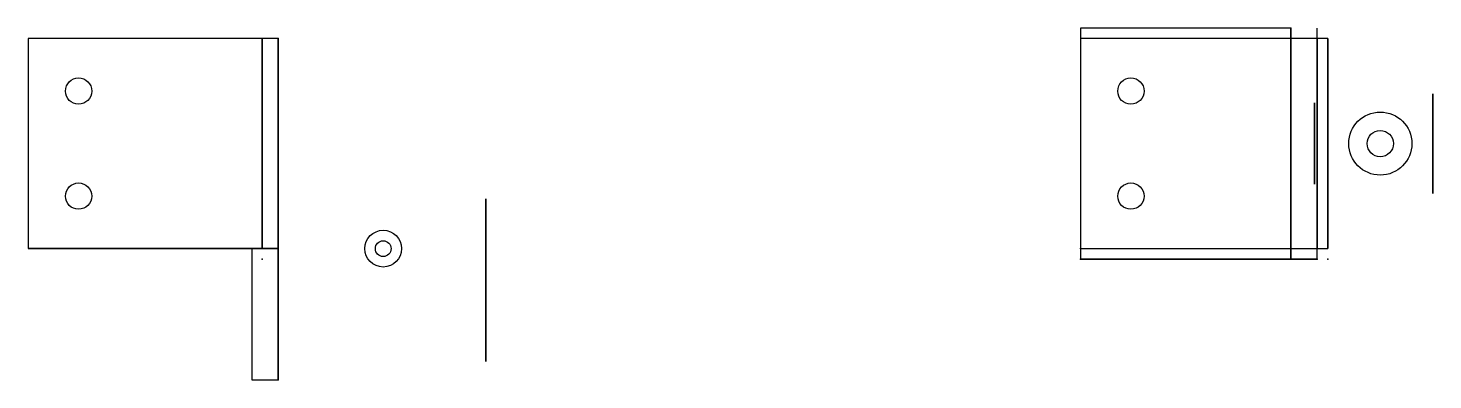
# Model space of a CAD drawing. Header units: millimetres. Extents: x -200 to 67, y -23 to 44.
import ezdxf

# ---------------------------------------------------------------- set-up
doc = ezdxf.new("R2010")
doc.units = ezdxf.units.MM
doc.header["$MEASUREMENT"] = 0
for name, color, linetype in [('SV08max 1515 holder rev4 v2_Sketch1', 7, 'Continuous'), ('SV08max 1515 holder rev4 v2_Sketch10', 7, 'Continuous'), ('SV08max 1515 holder rev4 v2_Sketch11', 7, 'Continuous'), ('SV08max 1515 holder rev4 v2_Sketch12', 7, 'Continuous'), ('SV08max 1515 holder rev4 v2_Sketch13', 7, 'Continuous'), ('SV08max 1515 holder rev4 v2_Sketch14', 7, 'Continuous'), ('SV08max 1515 holder rev4 v2_Sketch2', 7, 'Continuous'), ('SV08max 1515 holder rev4 v2_Sketch3', 7, 'Continuous'), ('SV08max 1515 holder rev4 v2_Sketch4', 7, 'Continuous'), ('SV08max 1515 holder rev4 v2_Sketch5', 7, 'Continuous'), ('SV08max 1515 holder rev4 v2_Sketch6', 7, 'Continuous'), ('SV08max 1515 holder rev4 v2_Sketch7', 7, 'Continuous'), ('SV08max 1515 holder rev4 v2_Sketch8', 7, 'Continuous'), ('SV08max 1515 holder rev4 v2_Sketch9', 7, 'Continuous')]:
    doc.layers.add(name, color=color, linetype=linetype)

msp = doc.modelspace()

# ---------------------------------------------------------------- linework, layer by layer
at = {"layer": 'SV08max 1515 holder rev4 v2_Sketch1'}
for p, q in [((40, 44), (0, 44)), ((0, 44), (0, 0)), ((40, 0), (40, 44)), ((0, 0), (40, 0))]:
    msp.add_line(p, q, dxfattribs=at)
for centre in [(9.6, 32), (9.6, 12)]:
    msp.add_circle(centre, 2.5, dxfattribs=at)
msp.add_point((0, 0), dxfattribs=at)
at = {"layer": 'SV08max 1515 holder rev4 v2_Sketch10'}
for p, q in [((-113, -12.5, -24.5), (-113, 6.5, -24.5)), ((-113, 4.75, -7.25), (-113, 4.75, -22.75)), ((-113, -10.75, -7.25), (-113, 4.75, -7.25)), ((-113, 4.75, -22.75), (-113, -10.75, -22.75)), ((-113, -0.5, -5.5), (-113, -0.5, -24.5)), ((-113, -0.5, -24.5), (-113, -19.5, -24.5)), ((-113, -19.5, -5.5), (-113, -0.5, -5.5)), ((-113, -17.75, -22.75), (-113, -2.25, -22.75)), ((-113, -2.25, -7.25), (-113, -17.75, -7.25)), ((-113, -2.25, -22.75), (-113, -2.25, -7.25)), ((-113, -17.75, -7.25), (-113, -17.75, -22.75)), ((-113, -19.5, -24.5), (-113, -19.5, -5.5))]:
    msp.add_line(p, q, dxfattribs=at)
for p in [(-152.5, 42, -35), (-113, 0), (-152.5, -23, 5)]:
    msp.add_point(p, dxfattribs=at)
at = {"layer": 'SV08max 1515 holder rev4 v2_Sketch11'}
for p, q in [((-200, 2, -40), (-152.5, 2, -40)), ((-160, 2, -35), (-200, 2, -35)), ((-200, 2, -35), (-200, 2, -40)), ((-157.5, 2, -40), (-200, 2, -40)), ((-200, 2, -40), (-200, 2, -35)), ((-200, 2, -35), (-157.5, 2, -35)), ((-157.5, 2, 5), (-160, 2, 5)), ((-160, 2, 5), (-160, 2, -35)), ((-160, 2, -35), (-160, 2, 5)), ((-160, 2, 5), (-157.5, 2, 5)), ((-157.5, 2, -35), (-160, 2, -35)), ((-152.5, 2, -35), (-157.5, 2, -35)), ((-157.5, 2, -35), (-157.5, 2, 5)), ((-157.5, 2, 5), (-157.5, 2, -35)), ((-157.5, 2, -35), (-157.5, 2, -40)), ((-152.5, 2, -40), (-152.5, 2, -35))]:
    msp.add_line(p, q, dxfattribs=at)
msp.add_point((0, 2), dxfattribs=at)
at = {"layer": 'SV08max 1515 holder rev4 v2_Sketch12'}
for p, q in [((-113, -7.5, -24.5), (-113, 11.5, -24.5)), ((-113, 11.5, -24.5), (-113, 11.5, -5.5)), ((-113, 11.5, -5.5), (-113, -7.5, -5.5)), ((-113, -0.25, -7.25), (-113, -0.25, -22.75)), ((-113, -15.75, -7.25), (-113, -0.25, -7.25)), ((-113, -0.25, -22.75), (-113, -15.75, -22.75)), ((-113, -7.5, -5.5), (-113, -7.5, -24.5)), ((-113, -15.75, -22.75), (-113, -15.75, -7.25))]:
    msp.add_line(p, q, dxfattribs=at)
msp.add_point((-113, 0), dxfattribs=at)
at = {"layer": 'SV08max 1515 holder rev4 v2_Sketch13'}
for p, q in [((-200, 42, 5), (-200, 2, 5)), ((-152.5, 42, 5), (-200, 42, 5)), ((-152.5, -23, 5), (-152.5, 42, 5)), ((-113, -7.5, -5.5), (-113, 11.5, -5.5)), ((-200, 2, 5), (-157.5, 2, 5)), ((-157.5, 2, 5), (-157.5, -23, 5)), ((-157.5, -23, 5), (-152.5, -23, 5))]:
    msp.add_line(p, q, dxfattribs=at)
for centre, radius in [((-190.4, 32, 5), 2.5), ((-190.4, 12, 5), 2.5), ((-132.5, 2, -45), 3.5), ((-132.5, 2, 5), 3.5), ((-132.5, 2, 5), 1.5)]:
    msp.add_circle(centre, radius, dxfattribs=at)
msp.add_point((0, 0, 5), dxfattribs=at)
at = {"layer": 'SV08max 1515 holder rev4 v2_Sketch14'}
for p, q in [((-113, 11.5, -24.5), (-113, 11.5, -5.5)), ((-113, -7.5, -24.5), (-113, 11.5, -24.5)), ((-113, 11.5, -5.5), (-113, -7.5, -5.5)), ((-113, 9.75, -22.75), (-113, -5.75, -22.75)), ((-113, -5.75, -7.25), (-113, 9.75, -7.25)), ((-113, 9.75, -7.25), (-113, 9.75, -22.75)), ((-113, -5.75, -22.75), (-113, -5.75, -7.25)), ((-113, -7.5, -5.5), (-113, -7.5, -24.5))]:
    msp.add_line(p, q, dxfattribs=at)
msp.add_point((-113, 0), dxfattribs=at)
at = {"layer": 'SV08max 1515 holder rev4 v2_Sketch2'}
for p, q in [((40, 0, -35), (40, 44, -35)), ((40, 44), (40, 0)), ((40, 44, -35), (40, 44)), ((40, 0), (40, 0, -35))]:
    msp.add_line(p, q, dxfattribs=at)
for p in [(40, 44), (0, 0)]:
    msp.add_point(p, dxfattribs=at)
at = {"layer": 'SV08max 1515 holder rev4 v2_Sketch3'}
for p, q in [((45, 44, -35), (45, 44, 5)), ((45, 0, -35), (45, 44, -35)), ((0, 0), (40, 0)), ((0, 0, 5), (0, 0)), ((45, 0, 5), (0, 0, 5)), ((40, 0, -35), (45, 0, -35)), ((40, 0), (40, 0, -35)), ((45, 0, -35), (45, 0, 5))]:
    msp.add_line(p, q, dxfattribs=at)
msp.add_point((0, 0), dxfattribs=at)
at = {"layer": 'SV08max 1515 holder rev4 v2_Sketch4'}
for p, q in [((45, 42, 5), (45, 2, 5)), ((45, 42, -35), (45, 42, 5)), ((45, 2, -35), (45, 42, -35)), ((45, 22, -35), (45, 22, -3.4)), ((45, 22, -3.4), (45, 9, -3.4)), ((45, 9, -35), (45, 22, -35)), ((45, 9, -3.4), (45, 9, -35)), ((45, 2, 5), (45, 2, -35))]:
    msp.add_line(p, q, dxfattribs=at)
msp.add_point((45, 0), dxfattribs=at)
at = {"layer": 'SV08max 1515 holder rev4 v2_Sketch5'}
for p, q in [((47, 2, -35), (47, 42, -35)), ((47, 42, 5), (47, 2, 5)), ((47, 42, -35), (47, 42, 5)), ((47, 31.5, -5.5), (47, 31.5, -24.5)), ((47, 31.5, -24.5), (47, 12.5, -24.5)), ((47, 12.5, -5.5), (47, 31.5, -5.5)), ((47, 29.5, -7.5), (47, 29.5, -22.5)), ((47, 14.5, -7.5), (47, 29.5, -7.5)), ((47, 29.5, -22.5), (47, 14.5, -22.5)), ((67, 31.5, -24.5), (67, 12.5, -24.5)), ((67, 31.5, -5.5), (67, 31.5, -24.5)), ((67, 12.5, -5.5), (67, 31.5, -5.5)), ((67, 14.5, -7.5), (67, 29.5, -7.5)), ((67, 29.5, -7.5), (67, 29.5, -22.5)), ((67, 29.5, -22.5), (67, 14.5, -22.5)), ((47, 14.5, -22.5), (47, 14.5, -7.5)), ((67, 14.5, -22.5), (67, 14.5, -7.5)), ((47, 12.5, -24.5), (47, 12.5, -5.5)), ((67, 12.5, -24.5), (67, 12.5, -5.5)), ((47, 2, 5), (47, 2, -35))]:
    msp.add_line(p, q, dxfattribs=at)
msp.add_point((47, 0), dxfattribs=at)
at = {"layer": 'SV08max 1515 holder rev4 v2_Sketch6'}
for p, q in [((47, 42, 5), (0, 42, 5)), ((0, 42, 5), (0, 2, 5)), ((47, 2, 5), (47, 42, 5)), ((0, 2, 5), (47, 2, 5))]:
    msp.add_line(p, q, dxfattribs=at)
for centre, radius in [((9.6, 32, 5), 2.5), ((57, 22, 5), 6), ((57, 22, -42), 6), ((57, 22, 5), 2.5), ((9.6, 12, 5), 2.5)]:
    msp.add_circle(centre, radius, dxfattribs=at)
msp.add_point((0, 0, 5), dxfattribs=at)
at = {"layer": 'SV08max 1515 holder rev4 v2_Sketch7'}
for p, q in [((40, 42, -35), (40, 22, -35)), ((40, 42), (40, 42, -35)), ((40, 2), (40, 42)), ((40, 22, -22.75), (40, 29.75, -22.75)), ((40, 29.75, -7.25), (40, 22, -7.25)), ((40, 29.75, -22.75), (40, 29.75, -7.25)), ((44.5, 29.75, -22.75), (44.5, 29.75, -7.25)), ((44.5, 14.25, -22.75), (44.5, 29.75, -22.75)), ((44.5, 29.75, -7.25), (44.5, 14.25, -7.25)), ((40, 22, -3.4), (40, 9, -3.4)), ((40, 22, -7.25), (40, 22, -3.4)), ((40, 22, -35), (40, 22, -22.75)), ((44.5, 14.25, -7.25), (44.5, 14.25, -22.75)), ((40, 9, -3.4), (40, 9, -35)), ((40, 9, -35), (40, 2, -35)), ((40, 2, -35), (40, 2))]:
    msp.add_line(p, q, dxfattribs=at)
for p in [(67, 29.75, -7.25), (67, 14.25, -22.75), (40, 0)]:
    msp.add_point(p, dxfattribs=at)
at = {"layer": 'SV08max 1515 holder rev4 v2_Sketch8'}
for p, q in [((-155.5, 22, -35), (-155.5, 42, -35)), ((-155.5, 2, -35), (-155.5, 42, -35)), ((-155.5, 42, -35), (-155.5, 42, 5)), ((-155.5, 42, -35), (-155.5, 42, 5)), ((-155.5, 42, 5), (-155.5, 2, 5)), ((-155.5, 42, 5), (-155.5, 2, 5)), ((-155.5, 29.75, -22.75), (-155.5, 22, -22.75)), ((-155.5, 29.75, -7.25), (-155.5, 29.75, -22.75)), ((-155.5, 22, -7.25), (-155.5, 29.75, -7.25)), ((-155.5, 22, -22.75), (-155.5, 22, -35)), ((-155.5, 22, 0), (-155.5, 22, -7.25)), ((-155.5, 9, 0), (-155.5, 22, 0)), ((-155.5, 9, -35), (-155.5, 9, 0)), ((-155.5, 2, -35), (-155.5, 9, -35)), ((-155.5, 2, 5), (-155.5, 2, -35)), ((-155.5, 2, 5), (-155.5, 2, -35))]:
    msp.add_line(p, q, dxfattribs=at)
msp.add_point((-155.5, 0), dxfattribs=at)
at = {"layer": 'SV08max 1515 holder rev4 v2_Sketch9'}
for p, q in [((-152.5, 42, -35), (-152.5, 42, 5)), ((-152.5, 42, 5), (-152.5, 2, 5)), ((-152.5, 2, -35), (-152.5, 42, -35)), ((-152.5, 2, 5), (-152.5, 2, -35)), ((-152.5, 2, -35), (-152.5, -23, -35)), ((-152.5, 2, 5), (-152.5, -23, 5)), ((-152.5, -23, 5), (-152.5, -23, -35))]:
    msp.add_line(p, q, dxfattribs=at)
msp.add_point((-152.5, 0), dxfattribs=at)

doc.saveas('drawing.dxf')
